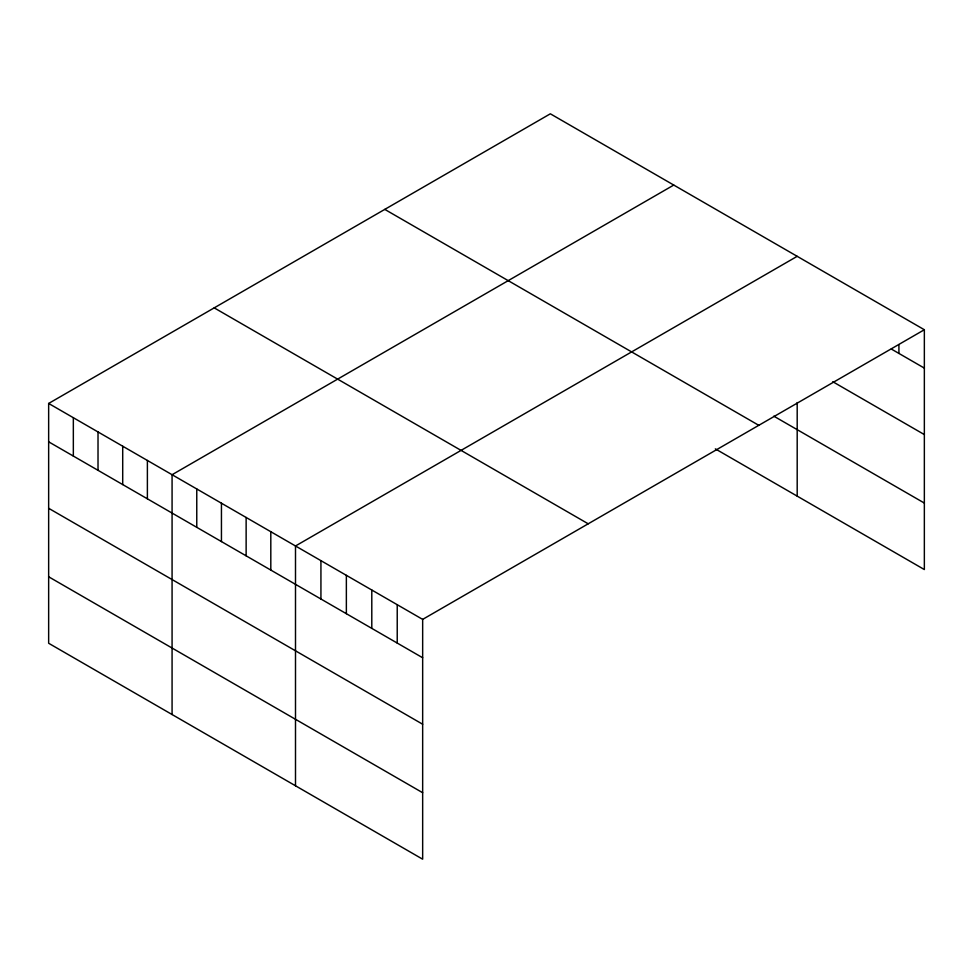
<?xml version="1.0" encoding="UTF-8"?>
<svg xmlns="http://www.w3.org/2000/svg" width="973" height="973" viewBox="0 0 973 973"><rect width="100%" height="100%" fill="white"/><g stroke="black" fill="none" stroke-linecap="round" stroke-linejoin="round"><path stroke-width="1.46" d="M48.65 403.454L422.659 619.387L422.659 859.195L48.65 643.262L48.65 403.454L550.341 113.805L924.35 329.738L924.35 569.546L715.337 448.869M673.766 185.065L172.075 474.715L172.075 714.51M797.191 256.325L295.5 545.975L295.5 785.77M422.659 619.387L924.35 329.738M891.292 349.015L924.35 368.11M832.791 381.72L924.35 434.578M773.803 416.152L924.35 503.065M384.785 209.39L758.794 425.323M214.206 307.869L588.215 523.802M48.65 441.815L422.659 657.748M48.65 508.295L422.659 724.228M48.65 576.782L422.659 792.715M898.918 344.564L898.918 353.418M797.191 402.542L797.191 496.121M397.227 604.707L397.227 643.068M371.795 590.027L371.795 628.388M346.364 575.335L346.364 613.695M320.932 560.655L320.932 599.015M270.81 531.72L270.81 570.081M246.133 517.466L246.133 555.826M221.443 503.223L221.443 541.584M196.765 488.969L196.765 527.33M147.385 460.46L147.385 498.821M122.707 446.206L122.707 484.566M98.018 431.963L98.018 470.324M73.34 417.709L73.34 456.069"/></g></svg>
